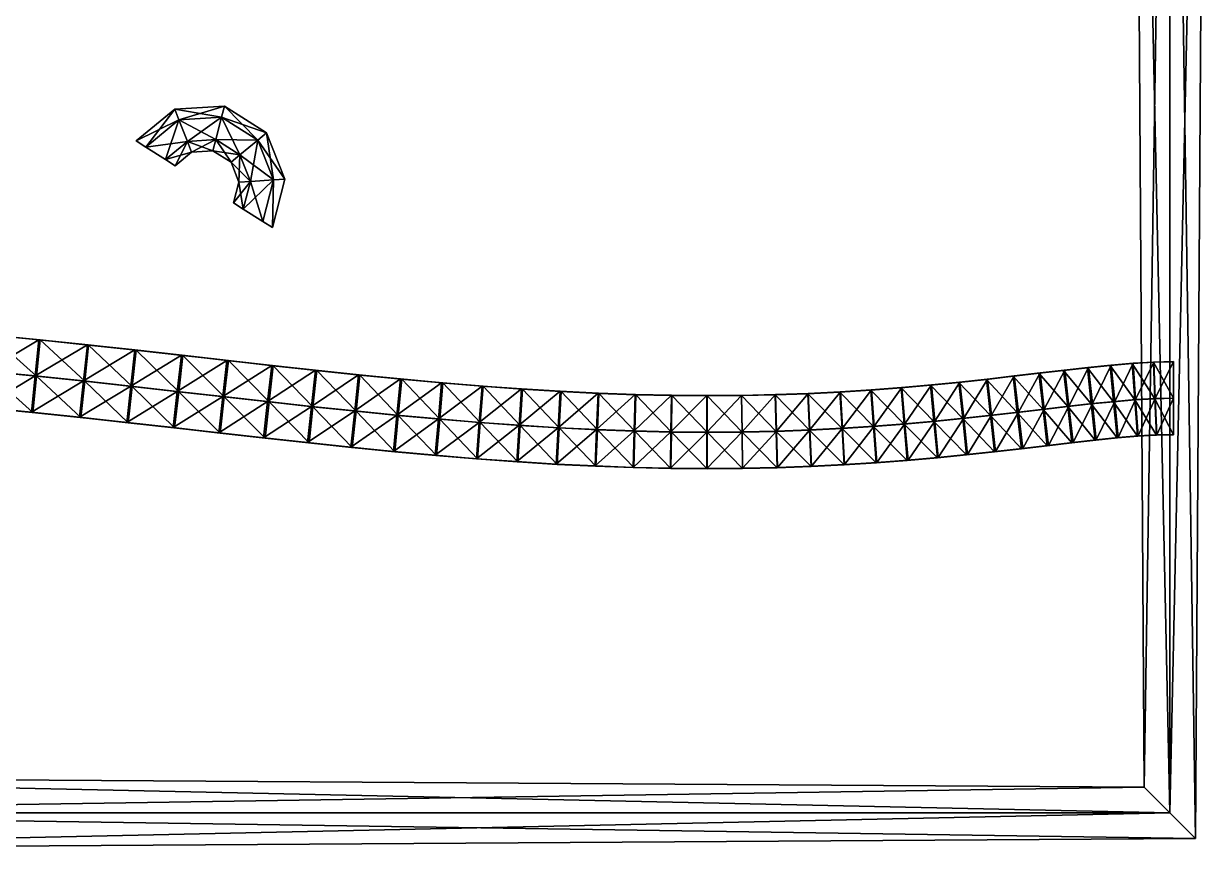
# Model space of a CAD drawing. Extents: x -2.49 to 2.49, y -2.49 to 2.49.
# Drawn here: x 0.789 to 2.491, y -2.491 to -1.302 of the extents above; entities that cross this region are included whole.
import ezdxf

# ---------------------------------------------------------------- set-up
doc = ezdxf.new("R2010")
doc.units = 0

# ---------------------------------------------------------------- blocks, each defined once
blk = doc.blocks.new('NurbsCircle_NurbsCircle_020')
mesh = blk.add_polyface()
corners = [(0, -2.438564, 0.000015), (-2.438517, -2.438516, 0.000015), (-2.401425, -2.401424, 0.000015), (0, -2.386109, 0.000015), (0, -2.491019, 0.000015), (-2.475608, -2.475608, 0.000015), (0, -2.49102, 0.05247), (-2.475608, -2.475608, 0.05247), (0, -2.491019, 0.104925), (-2.475607, -2.475608, 0.104926), (0, -2.438565, 0.104926), (-2.438517, -2.438516, 0.104925), (0, -2.38611, 0.104926), (-2.401424, -2.401424, 0.104926), (0, -2.386109, 0.05247), (-2.401425, -2.401425, 0.05247), (-2.438565, 0, 0.000015), (-2.386109, 0, 0.000015), (-2.491019, 0, 0.000015), (-2.491019, 0, 0.052471), (-2.491019, 0, 0.104926), (-2.438565, 0, 0.104926), (-2.386109, 0, 0.104926), (-2.386109, 0, 0.052471), (-2.438517, 2.438517, 0.000016), (-2.401424, 2.401424, 0.000015), (-2.475608, 2.475608, 0.000016), (-2.475608, 2.475608, 0.052471), (-2.475608, 2.475608, 0.104926), (-2.438517, 2.438517, 0.104926), (-2.401424, 2.401425, 0.104927), (-2.401424, 2.401424, 0.052471), (0, 2.438565, 0.000016), (0, 2.386109, 0.000016), (0, 2.49102, 0.000016), (0, 2.49102, 0.052471), (0, 2.49102, 0.104927), (0, 2.438565, 0.104926), (0, 2.386109, 0.104926), (0, 2.386109, 0.052471), (2.438517, 2.438516, 0.000016), (2.401425, 2.401424, 0.000016), (2.475608, 2.475608, 0.000016), (2.475608, 2.475608, 0.052471), (2.475607, 2.475608, 0.104926), (2.438517, 2.438516, 0.104926), (2.401425, 2.401424, 0.104926), (2.401425, 2.401424, 0.052472), (2.438565, 0, 0.000015), (2.386109, 0, 0.000015), (2.491019, 0, 0.000015), (2.49102, 0, 0.05247), (2.491019, 0, 0.104926), (2.438565, 0, 0.104926), (2.386109, 0, 0.104926), (2.386109, 0, 0.05247), (2.438516, -2.438517, 0.000015), (2.401424, -2.401424, 0.000015), (2.475608, -2.475607, 0.000015), (2.475608, -2.475607, 0.05247), (2.475608, -2.475607, 0.104925), (2.438516, -2.438517, 0.104926), (2.401425, -2.401425, 0.104926), (2.401425, -2.401425, 0.05247)]
mesh.append_faces([[corners[k] for k in face] for face in [(0, 1, 2), (0, 2, 3), (4, 5, 1), (4, 1, 0), (6, 7, 5), (6, 5, 4), (8, 9, 7), (8, 7, 6), (10, 11, 9), (10, 9, 8), (12, 13, 11), (12, 11, 10), (14, 15, 13), (14, 13, 12), (3, 2, 15), (3, 15, 14), (1, 16, 17), (1, 17, 2), (5, 18, 16), (5, 16, 1), (7, 19, 18), (7, 18, 5), (9, 20, 19), (9, 19, 7), (11, 21, 20), (11, 20, 9), (13, 22, 21), (13, 21, 11), (15, 23, 22), (15, 22, 13), (2, 17, 23), (2, 23, 15), (16, 24, 25), (16, 25, 17), (18, 26, 24), (18, 24, 16), (19, 27, 26), (19, 26, 18), (20, 28, 27), (20, 27, 19), (21, 29, 28), (21, 28, 20), (22, 30, 29), (22, 29, 21), (23, 31, 30), (23, 30, 22), (17, 25, 31), (17, 31, 23), (24, 32, 33), (24, 33, 25), (26, 34, 32), (26, 32, 24), (27, 35, 34), (27, 34, 26), (28, 36, 35), (28, 35, 27), (29, 37, 36), (29, 36, 28), (30, 38, 37), (30, 37, 29), (31, 39, 38), (31, 38, 30), (25, 33, 39), (25, 39, 31), (32, 40, 41), (32, 41, 33), (34, 42, 40), (34, 40, 32), (35, 43, 42), (35, 42, 34), (36, 44, 43), (36, 43, 35), (37, 45, 44), (37, 44, 36), (38, 46, 45), (38, 45, 37), (39, 47, 46), (39, 46, 38), (33, 41, 47), (33, 47, 39), (40, 48, 49), (40, 49, 41), (42, 50, 48), (42, 48, 40), (43, 51, 50), (43, 50, 42), (44, 52, 51), (44, 51, 43), (45, 53, 52), (45, 52, 44), (46, 54, 53), (46, 53, 45), (47, 55, 54), (47, 54, 46), (41, 49, 55), (41, 55, 47), (48, 56, 57), (48, 57, 49), (50, 58, 56), (50, 56, 48), (51, 59, 58), (51, 58, 50), (52, 60, 59), (52, 59, 51), (53, 61, 60), (53, 60, 52), (54, 62, 61), (54, 61, 53), (55, 63, 62), (55, 62, 54), (49, 57, 63), (49, 63, 55), (56, 0, 3), (56, 3, 57), (58, 4, 0), (58, 0, 56), (59, 6, 4), (59, 4, 58), (60, 8, 6), (60, 6, 59), (61, 10, 8), (61, 8, 60), (62, 12, 10), (62, 10, 61), (63, 14, 12), (63, 12, 62), (57, 3, 14), (57, 14, 63)]])
blk = doc.blocks.new('NurbsPath_001_NurbsPath_002')
mesh = blk.add_polyface()
corners = [(0.593758, -1.738654, -0.012667), (0.668241, -1.744392, -0.01181), (0.663918, -1.796669, -0.011671), (0.593237, -1.73847, 0.039786), (0.667593, -1.744199, 0.040641), (0.592716, -1.738286, 0.092238), (0.666946, -1.744005, 0.093092), (0.589032, -1.790613, 0.092385), (0.662624, -1.796282, 0.093232), (0.736299, -1.803057, -0.010672), (0.73145, -1.855288, -0.01054), (0.659597, -1.848946, -0.011531), (0.741149, -1.750827, -0.010804), (0.740394, -1.750623, 0.041645), (0.739639, -1.750421, 0.094094), (0.734789, -1.802651, 0.094227), (0.658301, -1.848559, 0.093371), (0.72994, -1.854882, 0.094359), (0.658949, -1.848752, 0.04092), (0.730695, -1.855085, 0.041909), (0.80726, -1.809965, -0.009558), (0.801993, -1.862156, -0.009432), (0.812526, -1.757776, -0.009683), (0.811683, -1.757565, 0.042765), (0.81084, -1.757353, 0.095213), (0.805573, -1.809542, 0.095339), (0.800306, -1.861733, 0.095465), (0.80115, -1.861945, 0.043016), (0.871264, -1.869387, -0.008236), (0.876841, -1.817229, -0.008356), (0.882417, -1.765071, -0.008477), (0.881504, -1.764852, 0.04397), (0.88059, -1.764633, 0.096417), (0.869438, -1.868949, 0.096658), (0.875014, -1.816791, 0.096538), (0.870351, -1.869169, 0.044211)]
mesh.append_faces([[corners[k] for k in face] for face in [(0, 1, 2), (3, 4, 1), (5, 6, 4), (7, 8, 6), (2, 9, 10), (2, 10, 11), (1, 12, 9), (1, 9, 2), (4, 13, 12), (4, 12, 1), (6, 14, 13), (6, 13, 4), (8, 15, 14), (8, 14, 6), (16, 17, 15), (16, 15, 8), (18, 19, 17), (18, 17, 16), (11, 10, 19), (11, 19, 18), (9, 20, 21), (9, 21, 10), (12, 22, 20), (12, 20, 9), (13, 23, 22), (13, 22, 12), (14, 24, 23), (14, 23, 13), (15, 25, 24), (15, 24, 14), (17, 26, 25), (17, 25, 15), (19, 27, 26), (19, 26, 17), (10, 21, 27), (10, 27, 19), (20, 28, 21), (22, 29, 20), (23, 30, 22), (24, 31, 23), (25, 32, 24), (26, 33, 34), (26, 34, 25), (27, 35, 33), (27, 33, 26), (21, 28, 35), (21, 35, 27)]])
mesh = blk.add_polyface()
corners = [(0.80726, -1.809965, -0.009558), (0.876841, -1.817229, -0.008356), (0.871264, -1.869387, -0.008236), (0.812526, -1.757776, -0.009683), (0.882417, -1.765071, -0.008477), (0.811683, -1.757565, 0.042765), (0.881504, -1.764852, 0.04397), (0.81084, -1.757353, 0.095213), (0.88059, -1.764633, 0.096417), (0.805573, -1.809542, 0.095339), (0.875014, -1.816791, 0.096538), (0.94508, -1.824692, -0.007097), (0.939299, -1.876827, -0.00698), (0.950861, -1.772556, -0.007214), (0.949896, -1.772331, 0.045233), (0.948931, -1.772107, 0.097679), (0.94315, -1.824243, 0.097795), (0.869438, -1.868949, 0.096658), (0.937369, -1.876379, 0.097912), (0.870351, -1.869169, 0.044211), (0.938334, -1.876603, 0.045466), (1.012013, -1.832211, -0.005806), (1.006128, -1.884335, -0.005691), (1.017897, -1.780086, -0.00592), (1.016898, -1.779858, 0.046525), (1.015898, -1.779629, 0.098971), (1.010014, -1.831754, 0.099085), (1.00413, -1.883878, 0.0992), (1.005129, -1.884107, 0.046755), (1.071779, -1.891777, -0.004391), (1.077668, -1.839654, -0.004506), (1.083557, -1.78753, -0.00462), (1.082541, -1.7873, 0.047825), (1.081524, -1.78707, 0.10027), (1.075635, -1.839193, 0.100384), (1.070763, -1.891548, 0.048054), (1.069746, -1.891317, 0.100499)]
mesh.append_faces([[corners[k] for k in face] for face in [(0, 1, 2), (3, 4, 1), (5, 6, 4), (7, 8, 6), (9, 10, 8), (1, 11, 12), (1, 12, 2), (4, 13, 11), (4, 11, 1), (6, 14, 13), (6, 13, 4), (8, 15, 14), (8, 14, 6), (10, 16, 15), (10, 15, 8), (17, 18, 16), (17, 16, 10), (19, 20, 18), (19, 18, 17), (2, 12, 20), (2, 20, 19), (11, 21, 22), (11, 22, 12), (13, 23, 21), (13, 21, 11), (14, 24, 23), (14, 23, 13), (15, 25, 24), (15, 24, 14), (16, 26, 25), (16, 25, 15), (18, 27, 26), (18, 26, 16), (20, 28, 27), (20, 27, 18), (12, 22, 28), (12, 28, 20), (21, 29, 22), (23, 30, 21), (24, 31, 23), (25, 32, 24), (26, 33, 25), (27, 34, 26), (28, 35, 36), (28, 36, 27), (22, 29, 35), (22, 35, 28)]])
mesh = blk.add_polyface()
corners = [(1.012013, -1.832211, -0.005806), (1.077668, -1.839654, -0.004506), (1.071779, -1.891777, -0.004391), (1.017897, -1.780086, -0.00592), (1.083557, -1.78753, -0.00462), (1.016898, -1.779858, 0.046525), (1.082541, -1.7873, 0.047825), (1.015898, -1.779629, 0.098971), (1.081524, -1.78707, 0.10027), (1.010014, -1.831754, 0.099085), (1.075635, -1.839193, 0.100384), (1.00413, -1.883878, 0.0992), (1.069746, -1.891317, 0.100499), (1.142075, -1.8469, -0.003221), (1.136276, -1.899034, -0.003104), (1.147874, -1.794767, -0.003337), (1.146857, -1.794536, 0.049108), (1.14584, -1.794306, 0.101553), (1.140041, -1.84644, 0.101669), (1.134242, -1.898573, 0.101786), (1.070763, -1.891548, 0.048054), (1.135259, -1.898804, 0.049341), (1.205256, -1.853842, -0.00197), (1.199639, -1.905995, -0.00185), (1.210875, -1.801688, -0.00209), (1.209873, -1.80146, 0.050356), (1.208872, -1.801231, 0.102801), (1.203254, -1.853385, 0.102921), (1.197636, -1.905538, 0.103041), (1.198637, -1.905766, 0.050596), (1.261883, -1.912561, -0.000647), (1.267234, -1.86038, -0.000772), (1.272585, -1.808198, -0.000897), (1.271615, -1.807972, 0.051549), (1.270644, -1.807748, 0.103995), (1.265292, -1.859929, 0.10412), (1.260912, -1.912336, 0.051799), (1.259942, -1.912111, 0.104245)]
mesh.append_faces([[corners[k] for k in face] for face in [(0, 1, 2), (3, 4, 1), (5, 6, 4), (7, 8, 6), (9, 10, 8), (11, 12, 10), (1, 13, 14), (1, 14, 2), (4, 15, 13), (4, 13, 1), (6, 16, 15), (6, 15, 4), (8, 17, 16), (8, 16, 6), (10, 18, 17), (10, 17, 8), (12, 19, 18), (12, 18, 10), (20, 21, 19), (20, 19, 12), (2, 14, 21), (2, 21, 20), (13, 22, 23), (13, 23, 14), (15, 24, 22), (15, 22, 13), (16, 25, 24), (16, 24, 15), (17, 26, 25), (17, 25, 16), (18, 27, 26), (18, 26, 17), (19, 28, 27), (19, 27, 18), (21, 29, 28), (21, 28, 19), (14, 23, 29), (14, 29, 21), (22, 30, 23), (24, 31, 22), (25, 32, 24), (26, 33, 25), (27, 34, 26), (28, 35, 27), (29, 36, 37), (29, 37, 28), (23, 36, 29)]])
mesh = blk.add_polyface()
corners = [(1.205256, -1.853842, -0.00197), (1.267234, -1.86038, -0.000772), (1.261883, -1.912561, -0.000647), (1.210875, -1.801688, -0.00209), (1.272585, -1.808198, -0.000897), (1.209873, -1.80146, 0.050356), (1.271615, -1.807972, 0.051549), (1.208872, -1.801231, 0.102801), (1.270644, -1.807748, 0.103995), (1.203254, -1.853385, 0.102921), (1.265292, -1.859929, 0.10412), (1.197636, -1.905538, 0.103041), (1.259942, -1.912111, 0.104245), (1.199639, -1.905995, -0.00185), (1.260912, -1.912336, 0.051799), (1.328026, -1.86643, 0.000357), (1.323023, -1.918645, 0.000489), (1.333028, -1.814212, 0.000226), (1.332102, -1.813992, 0.052673), (1.331176, -1.813771, 0.105119), (1.326174, -1.865987, 0.105251), (1.321171, -1.918203, 0.105382), (1.322097, -1.918425, 0.052935), (1.387643, -1.871915, 0.001403), (1.383065, -1.92417, 0.001542), (1.392221, -1.819659, 0.001264), (1.391354, -1.819444, 0.053712), (1.390487, -1.819229, 0.10616), (1.385909, -1.871484, 0.106299), (1.381331, -1.923739, 0.106438), (1.382198, -1.923955, 0.05399), (1.442017, -1.929069, 0.0025), (1.4461, -1.876773, 0.002353), (1.450183, -1.824477, 0.002206), (1.449387, -1.824268, 0.054656), (1.448591, -1.824058, 0.107104), (1.444507, -1.876355, 0.107251), (1.440424, -1.928651, 0.107398), (1.441221, -1.928861, 0.054949)]
mesh.append_faces([[corners[k] for k in face] for face in [(0, 1, 2), (3, 4, 1), (5, 6, 4), (7, 8, 6), (9, 10, 8), (11, 12, 10), (13, 2, 14), (1, 15, 16), (1, 16, 2), (4, 17, 15), (4, 15, 1), (6, 18, 17), (6, 17, 4), (8, 19, 18), (8, 18, 6), (10, 20, 19), (10, 19, 8), (12, 21, 20), (12, 20, 10), (14, 22, 21), (14, 21, 12), (2, 16, 22), (2, 22, 14), (15, 23, 24), (15, 24, 16), (17, 25, 23), (17, 23, 15), (18, 26, 25), (18, 25, 17), (19, 27, 26), (19, 26, 18), (20, 28, 27), (20, 27, 19), (21, 29, 28), (21, 28, 20), (22, 30, 29), (22, 29, 21), (16, 24, 30), (16, 30, 22), (23, 31, 24), (25, 32, 23), (26, 33, 25), (27, 34, 26), (28, 35, 27), (29, 36, 28), (30, 37, 29), (24, 38, 30)]])
mesh = blk.add_polyface()
corners = [(2.140369, -1.870912, 0.003439), (2.180372, -1.866588, 0.002824), (2.186167, -1.918721, 0.002973), (2.14579, -1.923086, 0.003594), (2.134949, -1.818737, 0.003283), (2.174576, -1.814454, 0.002675), (2.13569, -1.818505, 0.055733), (2.175386, -1.814214, 0.055123), (2.136431, -1.818271, 0.108183), (2.176197, -1.813973, 0.107572), (2.141852, -1.870445, 0.108338), (2.181993, -1.866107, 0.107721), (2.147273, -1.922619, 0.108493), (2.187788, -1.918241, 0.10787), (2.146531, -1.922853, 0.056044), (2.186978, -1.918482, 0.055422), (2.218922, -1.862186, 0.002185), (2.224956, -1.914294, 0.002331), (2.212889, -1.81008, 0.00204), (2.213748, -1.809834, 0.054488), (2.214607, -1.809588, 0.106935), (2.22064, -1.861695, 0.107081), (2.226675, -1.913802, 0.107226), (2.225815, -1.914048, 0.054779), (2.255975, -1.85784, 0.001545), (2.262079, -1.909939, 0.001689), (2.249872, -1.80574, 0.0014), (2.250754, -1.805492, 0.053848), (2.251636, -1.805243, 0.106295), (2.257739, -1.857342, 0.106439), (2.263843, -1.909441, 0.106583), (2.26296, -1.90969, 0.054136), (2.285512, -1.801574, 0.000778), (2.286385, -1.801327, 0.053226)]
mesh.append_faces([[corners[k] for k in face] for face in [(0, 1, 2), (0, 2, 3), (4, 5, 1), (4, 1, 0), (6, 7, 5), (8, 9, 7), (10, 11, 9), (12, 13, 11), (12, 11, 10), (14, 15, 13), (14, 13, 12), (3, 2, 15), (3, 15, 14), (1, 16, 17), (1, 17, 2), (5, 18, 16), (5, 16, 1), (7, 19, 18), (7, 18, 5), (9, 20, 19), (9, 19, 7), (11, 21, 20), (11, 20, 9), (13, 22, 21), (13, 21, 11), (15, 23, 22), (15, 22, 13), (2, 17, 23), (2, 23, 15), (16, 24, 25), (16, 25, 17), (18, 26, 24), (18, 24, 16), (19, 27, 26), (19, 26, 18), (20, 28, 27), (20, 27, 19), (21, 29, 28), (21, 28, 20), (22, 30, 29), (22, 29, 21), (23, 31, 30), (23, 30, 22), (17, 25, 31), (17, 31, 23), (27, 32, 26), (28, 33, 27)]])
mesh = blk.add_polyface()
corners = [(2.255975, -1.85784, 0.001545), (2.29148, -1.85369, 0.000925), (2.297447, -1.905804, 0.001072), (2.262079, -1.909939, 0.001689), (2.249872, -1.80574, 0.0014), (2.285512, -1.801574, 0.000778), (2.250754, -1.805492, 0.053848), (2.286385, -1.801327, 0.053226), (2.251636, -1.805243, 0.106295), (2.287258, -1.80108, 0.105674), (2.257739, -1.857342, 0.106439), (2.293225, -1.853195, 0.10582), (2.263843, -1.909441, 0.106583), (2.299192, -1.905309, 0.105967), (2.26296, -1.90969, 0.054136), (2.29832, -1.905556, 0.053519), (2.325383, -1.849892, 0.000352), (2.330959, -1.90205, 0.000505), (2.319806, -1.797734, 0.000199), (2.32063, -1.797492, 0.052647), (2.321453, -1.797249, 0.105095), (2.32703, -1.849408, 0.105249), (2.332606, -1.901565, 0.105402), (2.331782, -1.901808, 0.052954), (2.357627, -1.846612, -0.000147), (2.362496, -1.89884, 0.000016), (2.352759, -1.794384, -0.000312), (2.353484, -1.794151, 0.052138), (2.354209, -1.793918, 0.104588), (2.359078, -1.846148, 0.104752), (2.363946, -1.898376, 0.104916), (2.363221, -1.898609, 0.052466), (2.384392, -1.791708, -0.000722)]
mesh.append_faces([[corners[k] for k in face] for face in [(0, 1, 2), (0, 2, 3), (4, 5, 1), (4, 1, 0), (6, 7, 5), (8, 9, 7), (10, 11, 9), (10, 9, 8), (12, 13, 11), (12, 11, 10), (14, 15, 13), (14, 13, 12), (3, 2, 15), (3, 15, 14), (1, 16, 17), (1, 17, 2), (5, 18, 16), (5, 16, 1), (7, 19, 18), (7, 18, 5), (9, 20, 19), (9, 19, 7), (11, 21, 20), (11, 20, 9), (13, 22, 21), (13, 21, 11), (15, 23, 22), (15, 22, 13), (2, 17, 23), (2, 23, 15), (16, 24, 25), (16, 25, 17), (18, 26, 24), (18, 24, 16), (19, 27, 26), (19, 26, 18), (20, 28, 27), (20, 27, 19), (21, 29, 28), (21, 28, 20), (22, 30, 29), (22, 29, 21), (23, 31, 30), (23, 30, 22), (17, 25, 31), (17, 31, 23), (27, 32, 26)]])
mesh = blk.add_polyface()
corners = [(2.357627, -1.846612, -0.000147), (2.388153, -1.844029, -0.000544), (2.391914, -1.896348, -0.000367), (2.362496, -1.89884, 0.000016), (2.352759, -1.794384, -0.000312), (2.384392, -1.791708, -0.000722), (2.353484, -1.794151, 0.052138), (2.384957, -1.791488, 0.05173), (2.354209, -1.793918, 0.104588), (2.385521, -1.79127, 0.104182), (2.359078, -1.846148, 0.104752), (2.389283, -1.84359, 0.104359), (2.363946, -1.898376, 0.104916), (2.393044, -1.895911, 0.104537), (2.363221, -1.898609, 0.052466), (2.39248, -1.89613, 0.052086), (2.416898, -1.842329, -0.000807), (2.419044, -1.894741, -0.000615), (2.414752, -1.789918, -0.000999), (2.415076, -1.789713, 0.051455), (2.4154, -1.789508, 0.103909), (2.417546, -1.841919, 0.104101), (2.419692, -1.89433, 0.104293), (2.419368, -1.894536, 0.051839), (2.443794, -1.841717, -0.000902), (2.443794, -1.894172, -0.000703), (2.443793, -1.789262, -0.001101), (2.443793, -1.789063, 0.051354), (2.443793, -1.788864, 0.103809), (2.443793, -1.841319, 0.104008), (2.443793, -1.893775, 0.104207), (2.443794, -1.893973, 0.051752)]
mesh.append_faces([[corners[k] for k in face] for face in [(0, 1, 2), (0, 2, 3), (4, 5, 1), (4, 1, 0), (6, 7, 5), (8, 9, 7), (8, 7, 6), (10, 11, 9), (10, 9, 8), (12, 13, 11), (12, 11, 10), (14, 15, 13), (14, 13, 12), (3, 2, 15), (3, 15, 14), (1, 16, 17), (1, 17, 2), (5, 18, 16), (5, 16, 1), (7, 19, 18), (7, 18, 5), (9, 20, 19), (9, 19, 7), (11, 21, 20), (11, 20, 9), (13, 22, 21), (13, 21, 11), (15, 23, 22), (15, 22, 13), (2, 17, 23), (2, 23, 15), (16, 24, 25), (16, 25, 17), (18, 26, 24), (18, 24, 16), (19, 27, 26), (19, 26, 18), (20, 28, 27), (20, 27, 19), (21, 29, 28), (21, 28, 20), (22, 30, 29), (22, 29, 21), (23, 31, 30), (23, 30, 22), (17, 25, 31), (17, 31, 23)]])
mesh = blk.add_polyface()
corners = [(1.387643, -1.871915, 0.001403), (1.4461, -1.876773, 0.002353), (1.442017, -1.929069, 0.0025), (1.392221, -1.819659, 0.001264), (1.450183, -1.824477, 0.002206), (1.391354, -1.819444, 0.053712), (1.449387, -1.824268, 0.054656), (1.390487, -1.819229, 0.10616), (1.448591, -1.824058, 0.107104), (1.385909, -1.871484, 0.106299), (1.444507, -1.876355, 0.107251), (1.381331, -1.923739, 0.106438), (1.440424, -1.928651, 0.107398), (1.382198, -1.923955, 0.05399), (1.441221, -1.928861, 0.054949), (1.383065, -1.92417, 0.001542), (1.503401, -1.880954, 0.003197), (1.499877, -1.93329, 0.003353), (1.506925, -1.828617, 0.003042), (1.506212, -1.828414, 0.055493), (1.505498, -1.82821, 0.107943), (1.501974, -1.880547, 0.108098), (1.498449, -1.932882, 0.108253), (1.499163, -1.933087, 0.055803), (1.559551, -1.884416, 0.003928), (1.556642, -1.936791, 0.004091), (1.562459, -1.832041, 0.003765), (1.561839, -1.831843, 0.056216), (1.561218, -1.831645, 0.108668), (1.558309, -1.88402, 0.108831), (1.555401, -1.936394, 0.108994), (1.556022, -1.936593, 0.056543), (1.612307, -1.939537, 0.004708), (1.614551, -1.88713, 0.004537), (1.616276, -1.83453, 0.056819), (1.615757, -1.834338, 0.109272), (1.613513, -1.886744, 0.109442), (1.61127, -1.939151, 0.109613), (1.611789, -1.939344, 0.05716)]
mesh.append_faces([[corners[k] for k in face] for face in [(0, 1, 2), (3, 4, 1), (5, 6, 4), (7, 8, 6), (9, 10, 8), (11, 12, 10), (13, 14, 12), (15, 2, 14), (1, 16, 17), (1, 17, 2), (4, 18, 16), (4, 16, 1), (6, 19, 18), (6, 18, 4), (8, 20, 19), (8, 19, 6), (10, 21, 20), (10, 20, 8), (12, 22, 21), (12, 21, 10), (14, 23, 22), (14, 22, 12), (2, 17, 23), (2, 23, 14), (16, 24, 25), (16, 25, 17), (18, 26, 24), (18, 24, 16), (19, 27, 26), (19, 26, 18), (20, 28, 27), (20, 27, 19), (21, 29, 28), (21, 28, 20), (22, 30, 29), (22, 29, 21), (23, 31, 30), (23, 30, 22), (17, 25, 31), (17, 31, 23), (24, 32, 25), (26, 33, 24), (28, 34, 27), (29, 35, 28), (30, 36, 29), (31, 37, 30), (25, 38, 31)]])
mesh = blk.add_polyface()
corners = [(2.012071, -1.88227, 0.004959), (2.056181, -1.878855, 0.004523), (2.06054, -1.931129, 0.004691), (2.015783, -1.934594, 0.005134), (2.00836, -1.829946, 0.004784), (2.051823, -1.826582, 0.004355), (2.008806, -1.829739, 0.057237), (2.052378, -1.826367, 0.056806), (2.009252, -1.829533, 0.109691), (2.052934, -1.826151, 0.109259), (2.012963, -1.881857, 0.109865), (2.057292, -1.878424, 0.109427), (2.016674, -1.934179, 0.110041), (2.061649, -1.930698, 0.109596), (2.016229, -1.934386, 0.057587), (2.061095, -1.930914, 0.057144), (2.098959, -1.875037, 0.004011), (2.103894, -1.927259, 0.004173), (2.094025, -1.822815, 0.003849), (2.09468, -1.82259, 0.0563), (2.095335, -1.822365, 0.108751), (2.10027, -1.874588, 0.108913), (2.105204, -1.926811, 0.109074), (2.104548, -1.927035, 0.056623), (2.140369, -1.870912, 0.003439), (2.14579, -1.923086, 0.003594), (2.134949, -1.818737, 0.003283), (2.13569, -1.818505, 0.055733), (2.136431, -1.818271, 0.108183), (2.141852, -1.870445, 0.108338), (2.147273, -1.922619, 0.108493), (2.146531, -1.922853, 0.056044), (2.174576, -1.814454, 0.002675), (2.175386, -1.814214, 0.055123), (2.176197, -1.813973, 0.107572)]
mesh.append_faces([[corners[k] for k in face] for face in [(0, 1, 2), (0, 2, 3), (4, 5, 1), (6, 7, 5), (8, 9, 7), (10, 11, 9), (12, 13, 11), (12, 11, 10), (14, 15, 13), (14, 13, 12), (3, 2, 15), (3, 15, 14), (1, 16, 17), (1, 17, 2), (5, 18, 16), (5, 16, 1), (7, 19, 18), (7, 18, 5), (9, 20, 19), (9, 19, 7), (11, 21, 20), (11, 20, 9), (13, 22, 21), (13, 21, 11), (15, 23, 22), (15, 22, 13), (2, 17, 23), (2, 23, 15), (16, 24, 25), (16, 25, 17), (18, 26, 24), (18, 24, 16), (19, 27, 26), (19, 26, 18), (20, 28, 27), (20, 27, 19), (21, 29, 28), (21, 28, 20), (22, 30, 29), (22, 29, 21), (23, 31, 30), (23, 30, 22), (17, 25, 31), (17, 31, 23), (27, 32, 26), (28, 33, 27), (29, 34, 28)]])
mesh = blk.add_polyface()
corners = [(1.559551, -1.884416, 0.003928), (1.614551, -1.88713, 0.004537), (1.612307, -1.939537, 0.004708), (1.562459, -1.832041, 0.003765), (1.616794, -1.834723, 0.004367), (1.561839, -1.831843, 0.056216), (1.616276, -1.83453, 0.056819), (1.561218, -1.831645, 0.108668), (1.615757, -1.834338, 0.109272), (1.558309, -1.88402, 0.108831), (1.613513, -1.886744, 0.109442), (1.555401, -1.936394, 0.108994), (1.61127, -1.939151, 0.109613), (1.556022, -1.936593, 0.056543), (1.611789, -1.939344, 0.05716), (1.556642, -1.936791, 0.004091), (1.668397, -1.889079, 0.005022), (1.66686, -1.941512, 0.005199), (1.669934, -1.836648, 0.004845), (1.669526, -1.836459, 0.057298), (1.669117, -1.836268, 0.109752), (1.66758, -1.888702, 0.109929), (1.666043, -1.941134, 0.110106), (1.666452, -1.941323, 0.057652), (1.721083, -1.890258, 0.005379), (1.720284, -1.942708, 0.005561), (1.721882, -1.837809, 0.005197), (1.72159, -1.837623, 0.057651), (1.721299, -1.837437, 0.110106), (1.7205, -1.889886, 0.110288), (1.719702, -1.942335, 0.110469), (1.719993, -1.94252, 0.058015), (1.772563, -1.943128, 0.005793), (1.772467, -1.838032, 0.057878), (1.772297, -1.837847, 0.110333), (1.77226, -1.890301, 0.110518), (1.772222, -1.942757, 0.110703), (1.772393, -1.942942, 0.058248)]
mesh.append_faces([[corners[k] for k in face] for face in [(0, 1, 2), (3, 4, 1), (5, 6, 4), (5, 4, 3), (7, 8, 6), (9, 10, 8), (11, 12, 10), (13, 14, 12), (15, 2, 14), (1, 16, 17), (1, 17, 2), (4, 18, 16), (4, 16, 1), (6, 19, 18), (6, 18, 4), (8, 20, 19), (8, 19, 6), (10, 21, 20), (10, 20, 8), (12, 22, 21), (12, 21, 10), (14, 23, 22), (14, 22, 12), (2, 17, 23), (2, 23, 14), (16, 24, 25), (16, 25, 17), (18, 26, 24), (18, 24, 16), (19, 27, 26), (19, 26, 18), (20, 28, 27), (20, 27, 19), (21, 29, 28), (21, 28, 20), (22, 30, 29), (22, 29, 21), (23, 31, 30), (23, 30, 22), (17, 25, 31), (17, 31, 23), (24, 32, 25), (28, 33, 27), (29, 34, 28), (30, 35, 29), (31, 36, 30), (25, 37, 31)]])
mesh = blk.add_polyface()
corners = [(1.721083, -1.890258, 0.005379), (1.7726, -1.890673, 0.005608), (1.772563, -1.943128, 0.005793), (1.721882, -1.837809, 0.005197), (1.772638, -1.838217, 0.005423), (1.72159, -1.837623, 0.057651), (1.772467, -1.838032, 0.057878), (1.721299, -1.837437, 0.110106), (1.772297, -1.837847, 0.110333), (1.7205, -1.889886, 0.110288), (1.77226, -1.890301, 0.110518), (1.719702, -1.942335, 0.110469), (1.772222, -1.942757, 0.110703), (1.719993, -1.94252, 0.058015), (1.772393, -1.942942, 0.058248), (1.720284, -1.942708, 0.005561), (1.822935, -1.890339, 0.005711), (1.823671, -1.942789, 0.005898), (1.822199, -1.837889, 0.005524), (1.822154, -1.837703, 0.057979), (1.822108, -1.837517, 0.110434), (1.822844, -1.889966, 0.110621), (1.82358, -1.942417, 0.110808), (1.823625, -1.942602, 0.058353), (1.872071, -1.889286, 0.005691), (1.87358, -1.941719, 0.005878), (1.870562, -1.836852, 0.005505), (1.870642, -1.836663, 0.057959), (1.870723, -1.836475, 0.110415), (1.872231, -1.888908, 0.110601), (1.873741, -1.941342, 0.110788), (1.873661, -1.941531, 0.058333), (1.919988, -1.887554, 0.005554), (1.917716, -1.835148, 0.005369), (1.917921, -1.834955, 0.057824), (1.918127, -1.834761, 0.110279), (1.920399, -1.887167, 0.110463)]
mesh.append_faces([[corners[k] for k in face] for face in [(0, 1, 2), (3, 4, 1), (3, 1, 0), (5, 6, 4), (5, 4, 3), (7, 8, 6), (9, 10, 8), (11, 12, 10), (13, 14, 12), (15, 2, 14), (1, 16, 17), (1, 17, 2), (4, 18, 16), (4, 16, 1), (6, 19, 18), (6, 18, 4), (8, 20, 19), (8, 19, 6), (10, 21, 20), (10, 20, 8), (12, 22, 21), (12, 21, 10), (14, 23, 22), (14, 22, 12), (2, 17, 23), (2, 23, 14), (16, 24, 25), (16, 25, 17), (18, 26, 24), (18, 24, 16), (19, 27, 26), (19, 26, 18), (20, 28, 27), (20, 27, 19), (21, 29, 28), (21, 28, 20), (22, 30, 29), (22, 29, 21), (23, 31, 30), (23, 30, 22), (17, 25, 31), (17, 31, 23), (26, 32, 24), (27, 33, 26), (28, 34, 27), (29, 35, 28), (30, 36, 29)]])
mesh = blk.add_polyface()
corners = [(1.872071, -1.889286, 0.005691), (1.919988, -1.887554, 0.005554), (1.922261, -1.93996, 0.005738), (1.87358, -1.941719, 0.005878), (1.870562, -1.836852, 0.005505), (1.917716, -1.835148, 0.005369), (1.870642, -1.836663, 0.057959), (1.917921, -1.834955, 0.057824), (1.870723, -1.836475, 0.110415), (1.918127, -1.834761, 0.110279), (1.872231, -1.888908, 0.110601), (1.920399, -1.887167, 0.110463), (1.873741, -1.941342, 0.110788), (1.922672, -1.939573, 0.110647), (1.873661, -1.941531, 0.058333), (1.922466, -1.939767, 0.058193), (1.966664, -1.885194, 0.005307), (1.969675, -1.937563, 0.005488), (1.963654, -1.832826, 0.005126), (1.963981, -1.832626, 0.057581), (1.964309, -1.832427, 0.110034), (1.96732, -1.884796, 0.110215), (1.970331, -1.937164, 0.110395), (1.970003, -1.937363, 0.057942), (2.012071, -1.88227, 0.004959), (2.015783, -1.934594, 0.005134), (2.00836, -1.829946, 0.004784), (2.008806, -1.829739, 0.057237), (2.009252, -1.829533, 0.109691), (2.012963, -1.881857, 0.109865), (2.016674, -1.934179, 0.110041), (2.016229, -1.934386, 0.057587), (2.056181, -1.878855, 0.004523), (2.051823, -1.826582, 0.004355), (2.052378, -1.826367, 0.056806), (2.052934, -1.826151, 0.109259)]
mesh.append_faces([[corners[k] for k in face] for face in [(0, 1, 2), (0, 2, 3), (4, 5, 1), (6, 7, 5), (8, 9, 7), (10, 11, 9), (12, 13, 11), (14, 15, 13), (14, 13, 12), (3, 2, 15), (3, 15, 14), (1, 16, 17), (1, 17, 2), (5, 18, 16), (5, 16, 1), (7, 19, 18), (7, 18, 5), (9, 20, 19), (9, 19, 7), (11, 21, 20), (11, 20, 9), (13, 22, 21), (13, 21, 11), (15, 23, 22), (15, 22, 13), (2, 17, 23), (2, 23, 15), (16, 24, 25), (16, 25, 17), (18, 26, 24), (18, 24, 16), (19, 27, 26), (19, 26, 18), (20, 28, 27), (20, 27, 19), (21, 29, 28), (21, 28, 20), (22, 30, 29), (22, 29, 21), (23, 31, 30), (23, 30, 22), (17, 25, 31), (17, 31, 23), (26, 32, 24), (27, 33, 26), (28, 34, 27), (29, 35, 28)]])
blk = doc.blocks.new('Torus_12')
mesh = blk.add_polyface()
corners = [(1.147038, -1.595962), (1.16495, -1.526417), (1.148382, -1.527447, 0.037437), (1.133029, -1.587057, 0.037437), (1.115246, -1.529506, 0.037437), (1.105011, -1.569246, 0.037437), (1.098678, -1.530536), (1.091002, -1.560342), (1.115246, -1.529506, -0.037437), (1.105011, -1.569247, -0.037438), (1.148382, -1.527447, -0.037437), (1.133029, -1.587057, -0.037437), (1.138563, -1.459625), (1.125764, -1.470197, 0.037437), (1.100168, -1.49134, 0.037437), (1.08737, -1.501912), (1.100168, -1.491341, -0.037437), (1.125764, -1.470197, -0.037437), (1.077956, -1.4211), (1.073816, -1.437175, 0.037437), (1.065536, -1.469325, 0.037437), (1.061395, -1.485401), (1.065536, -1.469325, -0.037438), (1.073816, -1.437174, -0.037438), (1.00628, -1.425556), (1.012379, -1.440995, 0.037437), (1.024578, -1.471871, 0.037437), (1.030677, -1.48731), (1.024578, -1.471871, -0.037437), (1.01238, -1.440994, -0.037438), (0.950911, -1.47129, -0.000001), (0.964921, -1.480195, 0.037437), (0.992938, -1.498006, 0.037437), (1.006948, -1.506911), (0.992939, -1.498006, -0.037438), (0.964921, -1.480195, -0.037437)]
mesh.append_faces([[corners[k] for k in face] for face in [(0, 1, 2), (0, 2, 3), (3, 2, 4), (3, 4, 5), (5, 4, 6), (5, 6, 7), (7, 6, 8), (7, 8, 9), (9, 8, 10), (9, 10, 11), (0, 11, 10), (0, 10, 1), (1, 12, 13), (1, 13, 2), (2, 13, 14), (2, 14, 4), (4, 14, 15), (4, 15, 6), (6, 15, 16), (6, 16, 8), (8, 16, 17), (8, 17, 10), (10, 17, 12), (10, 12, 1), (12, 18, 19), (12, 19, 13), (13, 19, 20), (13, 20, 14), (14, 20, 21), (14, 21, 15), (15, 21, 22), (15, 22, 16), (16, 22, 23), (16, 23, 17), (17, 23, 18), (17, 18, 12), (18, 24, 25), (18, 25, 19), (19, 25, 26), (19, 26, 20), (20, 26, 27), (20, 27, 21), (21, 27, 28), (21, 28, 22), (22, 28, 29), (22, 29, 23), (23, 29, 24), (23, 24, 18), (24, 30, 31), (24, 31, 25), (25, 31, 32), (25, 32, 26), (26, 32, 33), (26, 33, 27), (27, 33, 34), (27, 34, 28), (28, 34, 35), (28, 35, 29), (29, 35, 30), (29, 30, 24)]])

msp = doc.modelspace()

# ---------------------------------------------------------------- block references
for name in ['NurbsCircle_NurbsCircle_020', 'Torus_12', 'NurbsPath_001_NurbsPath_002']:
    msp.add_blockref(name, (0, 0))

doc.saveas('drawing.dxf')
